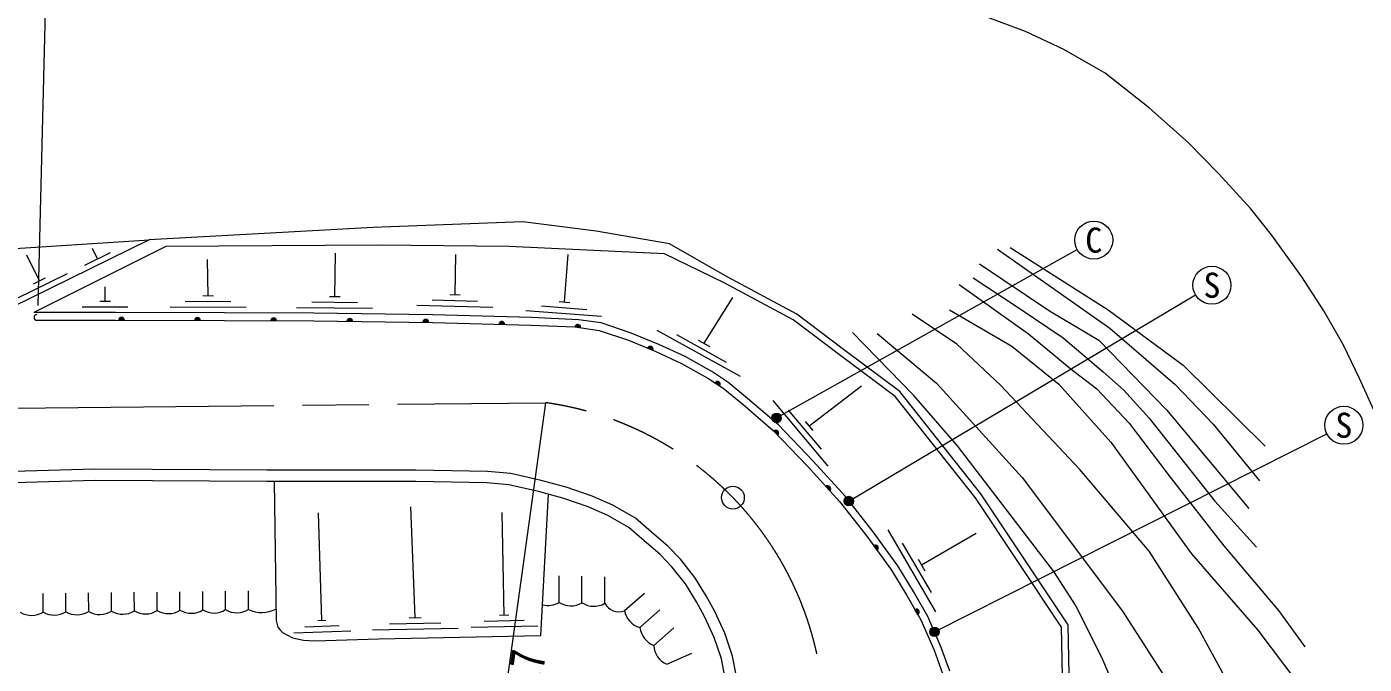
# Model space of a CAD drawing. Units: millimetres at full size, sheet at 1:1000; details may follow other scales. Extents: x 40000 to 680000, y 20000 to 380000.
# Drawn here: x 472167 to 542508, y 304644 to 338162 of the extents above; entities that cross this region are included whole.
import ezdxf
from ezdxf.enums import TextEntityAlignment as Align

# ---------------------------------------------------------------- set-up
doc = ezdxf.new("R2010")
doc.units = ezdxf.units.MM
doc.header["$LTSCALE"] = 1000
doc.linetypes.add('CHAIN', pattern=[18.5, 12, -1.5, 3.5, -1.5])
for name, color, linetype, lineweight in [('M-BGD', 7, 'Continuous', 13), ('M-BMK', 2, 'CHAIN', 13), ('M-BMK-SRVR', 3, 'Continuous', 13), ('M-STR-HTXT', 7, 'Continuous', 13), ('M-STR-STRC', 7, 'Continuous', 13)]:
    doc.layers.add(name, color=color, linetype=linetype, lineweight=lineweight)
doc.styles.add('ＭＳ ゴシック', font='')
doc.styles.get('ＭＳ ゴシック').set_extended_font_data('MS Gothic')

msp = doc.modelspace()

# ---------------------------------------------------------------- hatches: boundary and pattern name
at = {"layer": 'M-BGD'}
for points in [[(477303, 322729), (477003, 322729, -1)], [(481303, 322723), (481003, 322724, -1)], [(485303, 322707), (485003, 322708, -0.41421), (485153, 322858, -0.41421)], [(489302, 322671), (489002, 322675, -0.41421), (489154, 322823, -0.41421)], [(493302, 322622), (493002, 322625, -0.41421), (493154, 322774, -0.41421)], [(497301, 322512), (497001, 322520, -0.41421), (497155, 322666, -0.41421)], [(501296, 322339), (500999, 322381, -0.41421), (501168, 322508, -0.41421)], [(505097, 321154), (504819, 321267, -1)], [(508620, 319273), (508369, 319438, -1)], [(511665, 316685), (511457, 316901, -1)], [(514398, 313765), (514197, 313987, -1)], [(516887, 310637), (516711, 310880, -1)], [(519028, 307263), (518880, 307524, -1)]]:
    msp.add_hatch(color=256, dxfattribs=at).paths.add_polyline_path(points)
at = {"layer": 'M-STR-HTXT'}
for points in [[(511839, 317523, -1), (511359, 317663, -1)], [(515644, 313159, -1), (515160, 313287, -0.41421), (515466, 313465, -0.41421)], [(520141, 306264, -0.41421), (519824, 306107, -0.41421), (519668, 306424, -1)]]:
    msp.add_hatch(color=256, dxfattribs=at).paths.add_polyline_path(points)

# ---------------------------------------------------------------- linework, layer by layer
at = {"layer": 'M-BGD'}
for p, q in [((475890, 325959), (475626, 326498)), ((472838, 324801), (472179, 326148)), ((475216, 325630), (476564, 326289)), ((481704, 324023), (481680, 325920)), ((488362, 323983), (488399, 326265)), ((494690, 324071), (494736, 326186)), ((500449, 323693), (500633, 326186)), ((471622, 323872), (474317, 325190)), ((472524, 324647), (473152, 324955)), ((476287, 323730), (476288, 324480)), ((476007, 323730), (476567, 323730)), ((480503, 323727), (482903, 323719)), ((481424, 324024), (481984, 324022)), ((487159, 323698), (489558, 323668)), ((488082, 323986), (488642, 323979)), ((493482, 323804), (495881, 323737)), ((494410, 324078), (494969, 324063)), ((500170, 323714), (500728, 323672)), ((507786, 321522), (509304, 323926)), ((475087, 323431), (477487, 323429)), ((479702, 323430), (483702, 323416)), ((486355, 323408), (490355, 323358)), ((492674, 323527), (496672, 323415)), ((498410, 323244), (502399, 322945)), ((499230, 323483), (501623, 323304)), ((477303, 322729), (477003, 322729)), ((481303, 322723), (481003, 322724)), ((485303, 322707), (485003, 322708)), ((489302, 322671), (489002, 322675)), ((493302, 322622), (493002, 322625)), ((497301, 322512), (497001, 322520)), ((501296, 322339), (500999, 322381)), ((505310, 322213), (509680, 319783)), ((506330, 321989), (508952, 320531)), ((507481, 321692), (508092, 321352)), ((505097, 321154), (504819, 321267)), ((508620, 319273), (508369, 319438)), ((513303, 317170), (516075, 319276)), ((511396, 318507), (514291, 315062)), ((512205, 318011), (513942, 315944)), ((513100, 317412), (513505, 316929)), ((511665, 316685), (511457, 316901)), ((514398, 313765), (514197, 313987)), ((487691, 306946), (487519, 312607)), ((492588, 307094), (492363, 312917)), ((497274, 307231), (497174, 312621)), ((517446, 311719), (519968, 307402)), ((518210, 311007), (519723, 308416)), ((519225, 309863), (522100, 311542)), ((516887, 310637), (516711, 310880)), ((519049, 310165), (519402, 309561)), ((500169, 307895), (500169, 309296)), ((501368, 307872), (501368, 309272)), ((502568, 307848), (502568, 309248)), ((473027, 307390), (473022, 308363)), ((474227, 307405), (474222, 308378)), ((475427, 307421), (475422, 308394)), ((476626, 307437), (476622, 308410)), ((477826, 307452), (477822, 308425)), ((479026, 307468), (479022, 308441)), ((480226, 307483), (480222, 308456)), ((481426, 307499), (481422, 308472)), ((482626, 307515), (482622, 308488)), ((483826, 307530), (483821, 308503)), ((503603, 307462), (504653, 308388)), ((504410, 306572), (505460, 307498)), ((519028, 307263), (518880, 307524)), ((487481, 306940), (487901, 306953)), ((491245, 306767), (493944, 306821)), ((492274, 307088), (492903, 307100)), ((496231, 306909), (498330, 306953)), ((497029, 307226), (497519, 307236)), ((486210, 306301), (489208, 306392)), ((486800, 306619), (488600, 306674)), ((490351, 306449), (494850, 306540)), ((495537, 306595), (499037, 306668)), ((505139, 305622), (506194, 306553)), ((505829, 304644), (507150, 305223))]:
    msp.add_line(p, q, dxfattribs=at)
for points in [[(504731, 276929), (506721, 278283), (521509, 286845), (527190, 294595), (526930, 306710), (522342, 313605), (518083, 318977), (515187, 321144), (512667, 323042), (508996, 325016), (505973, 326740), (502121, 327423), (498265, 327913), (490383, 327608), (478612, 326956), (470308, 322896)], [(436373, 325936), (443749, 325524), (449405, 325543), (457161, 325752), (465848, 326131), (478612, 326956)], [(487396, 259995), (490543, 264616), (492849, 267446), (495321, 270138), (497611, 272251), (499664, 273898), (502495, 275831), (506535, 278580), (521270, 287111), (526838, 294706), (526583, 306601), (522059, 313399), (517837, 318724), (514977, 320864), (512477, 322746), (508837, 324704), (505702, 326215), (497530, 326606), (490650, 326677), (479483, 326607), (472540, 323131)], [(523221, 326460), (529125, 322306), (532571, 319349), (534570, 317272), (536993, 314282)], [(523889, 326561), (529045, 323285), (532989, 320363), (537289, 316110)], [(522268, 325705), (525950, 323220), (528543, 321689), (532111, 318018), (536444, 312829)], [(521209, 324614), (524853, 322024), (527102, 320160), (528447, 319129), (530151, 317314), (532300, 314472), (535119, 310872), (538007, 307468), (539388, 305552)], [(521944, 324969), (524311, 323404), (526667, 321814), (528783, 320025), (529865, 319051), (531193, 317577), (534655, 313210), (536850, 310791)], [(520706, 304280), (520262, 305531), (519548, 307157), (518804, 308471), (517972, 309818), (516675, 311612), (515218, 313455), (513526, 315324), (511701, 317224), (510080, 318620), (509036, 319478), (508198, 320030), (506787, 320820), (505410, 321458), (503959, 322052), (502368, 322591), (501183, 322758), (498716, 322872), (493528, 323019), (487261, 323096), (482572, 323121), (476842, 323130), (472540, 323131)], [(498657, 250554), (501291, 254373), (504768, 257880), (509210, 262525), (515358, 268541), (519948, 272266), (523841, 275328), (529557, 279211), (533438, 281639), (536233, 284535), (538144, 288870), (538621, 292084), (537977, 296076), (537104, 300450), (533765, 306551), (531189, 310594), (527549, 314876), (523375, 319318), (521087, 321472), (518726, 323057)], [(520690, 323285), (523981, 321364), (526452, 319363), (529175, 316317), (533422, 310457), (536908, 306440), (538958, 303719), (539850, 301923)], [(472698, 322731), (476842, 322730), (482571, 322721), (487257, 322696), (493520, 322619), (498701, 322472), (500999, 322381), (502275, 322200), (503819, 321677), (505250, 321091), (506605, 320464), (507990, 319688), (508798, 319155), (509823, 318314), (511426, 316933), (513234, 315051), (514913, 313197), (516356, 311371), (517639, 309595), (518459, 308267), (519190, 306978), (519890, 305383), (520327, 304151)], [(493718, 247763), (496287, 251778), (498976, 255295), (502628, 259539), (506707, 264208), (511943, 269625), (516319, 274089), (522055, 279835), (524494, 282238), (527529, 285285), (529196, 287539), (530387, 289922), (530955, 292055), (531237, 293742), (531237, 297758), (530855, 299500), (530148, 301637), (528753, 304877), (527349, 307693), (526184, 309513), (521120, 316136), (518825, 318776), (515594, 322089)], [(516898, 322029), (520017, 319428), (524514, 314464), (529798, 307436), (531934, 304110), (533523, 300747), (534475, 297629), (534864, 294275), (534454, 290666), (533415, 287808), (531577, 284912), (530252, 283436), (526932, 280619), (521701, 276598), (516392, 271819), (510945, 266251), (502037, 256837), (497040, 250844), (495599, 248754)], [(509472, 304088), (509289, 305075), (508875, 306279), (508350, 307425), (507905, 308235), (507296, 309209), (506543, 310161), (505891, 310854), (505027, 311594), (504177, 312321), (502998, 313006), (501910, 313479), (500542, 313946), (499229, 314305), (497620, 314674), (496402, 314786), (492634, 314844), (484789, 314849), (475751, 314908), (467812, 314668)], [(508668, 305038), (508317, 306056), (507814, 307155), (507387, 307931), (506804, 308863), (506089, 309768), (505476, 310419), (504637, 311138), (503829, 311830), (502727, 312470), (501693, 312919), (500365, 313373), (499083, 313723), (497525, 314080), (496369, 314186), (492629, 314244), (484787, 314249), (475758, 314308), (467832, 314069)], [(485186, 314249), (485277, 306948), (485380, 306598), (485479, 306466), (485625, 306313), (486141, 306033), (486717, 305915), (487311, 305875), (490688, 305977), (499207, 306149), (499613, 313578)], [(492494, 282283), (492878, 282575), (501800, 289486), (504487, 291907), (505625, 293200), (506598, 294543), (507376, 295800), (507903, 296865), (508240, 297551), (508516, 298480), (508728, 299341), (508853, 300138), (508989, 301407), (508990, 302696), (508876, 304007), (508708, 304922), (508668, 305038)]]:
    msp.add_lwpolyline(points, dxfattribs=at)
for centre, radius, start, end in [((472699, 322881), 150, 90, 270), ((477153, 322729), 150, 359.91775, 179.91775), ((481153, 322723), 150, 359.91775, 179.91775), ((485153, 322708), 150, 359.69501, 179.69501), ((489152, 322673), 150, 359.29199, 179.29199), ((493152, 322624), 150, 359.29199, 179.29199), ((497151, 322516), 150, 358.37592, 178.37592), ((501147, 322360), 150, 351.93528, 171.93528), ((504958, 321210), 150, 337.75023, 157.75023), ((508494, 319355), 150, 326.61306, 146.61306), ((511561, 316793), 150, 313.84369, 133.84369), ((514297, 313876), 150, 312.16539, 132.16539), ((516799, 310758), 150, 305.85532, 125.85532), ((473614, 308371), 1143, 239.08446, 302.40373), ((474814, 308386), 1143, 239.08446, 302.40373), ((476014, 308402), 1143, 239.08446, 302.40373), ((477214, 308417), 1143, 239.08446, 302.40373), ((478414, 308433), 1143, 239.08446, 302.40373), ((479614, 308448), 1143, 239.08446, 302.40373), ((480813, 308464), 1143, 239.08446, 302.40373), ((482013, 308480), 1143, 239.08446, 302.40373), ((483213, 308495), 1143, 239.08446, 302.40373), ((484532, 308953), 1589, 243.59679, 297.64009), ((499588, 308880), 1143, 255.17698, 300.52434), ((500788, 308856), 1143, 237.20508, 300.52434), ((501988, 308832), 1143, 237.20508, 300.52434), ((503300, 308228), 825, 207.4943, 291.57172), ((504727, 307671), 1143, 190.54304, 253.86231), ((518954, 307393), 150, 299.53284, 119.53284), ((472414, 308355), 1143, 239.08446, 302.40373), ((505654, 306771), 1259, 189.15162, 245.87673), ((506268, 305687), 1131, 183.27137, 247.16782)]:
    msp.add_arc(centre, radius, start, end, dxfattribs=at)
at = {"layer": 'M-BMK'}
msp.add_lwpolyline([(411526, 320545), (415631, 319215), (419275, 318359), (422336, 317845), (425218, 317727), (429962, 317849), (450703, 317974), (473161, 318127), (499451, 318396)], dxfattribs=at)
msp.add_arc((497112, 301558), 17000, 310.01273, 82.09314, dxfattribs=at)
at = {"layer": 'M-BMK-SRVR'}
msp.add_circle((509304, 313406), 600, dxfattribs=at)
at = {"layer": 'M-STR-HTXT'}
for p, q in [((472773, 323511), (473203, 341129)), ((511599, 317593), (527409, 326454)), ((515402, 313223), (533637, 324061)), ((519905, 306344), (540542, 316760))]:
    msp.add_line(p, q, dxfattribs=at)
for points in [[(543111, 317778), (542252, 319676), (541420, 321429), (540374, 323230), (539217, 325018), (537628, 327219), (536536, 328582), (534837, 330454), (533244, 332081), (531217, 333890), (528883, 335730), (526712, 336960), (524700, 337910), (522713, 338654)], [(499451, 318396), (497112, 301558), (508043, 288538)]]:
    msp.add_lwpolyline(points, dxfattribs=at)
for centre in [(511599, 317593), (515402, 313223), (519905, 306344)]:
    msp.add_circle(centre, 250, dxfattribs=at)
at = {"layer": 'M-STR-STRC'}
for centre in [(528282, 326943), (534497, 324572), (541435, 317210)]:
    msp.add_circle(centre, 1000, dxfattribs=at)

# ---------------------------------------------------------------- texts
at = {"layer": 'M-STR-HTXT', "style": 'ＭＳ ゴシック', "width": 0.8}
msp.add_text('R=17', height=1833, rotation=82.093, dxfattribs=at).set_placement((497112, 301558), align=Align.TOP_LEFT)
at = {"layer": 'M-STR-STRC', "style": 'ＭＳ ゴシック'}
for s, p in [('C', (528282, 326943)), ('S', (534497, 324572)), ('S', (541435, 317210))]:
    msp.add_text(s, height=1320, dxfattribs=at).set_placement(p, align=Align.MIDDLE_CENTER)

doc.saveas('drawing.dxf')
